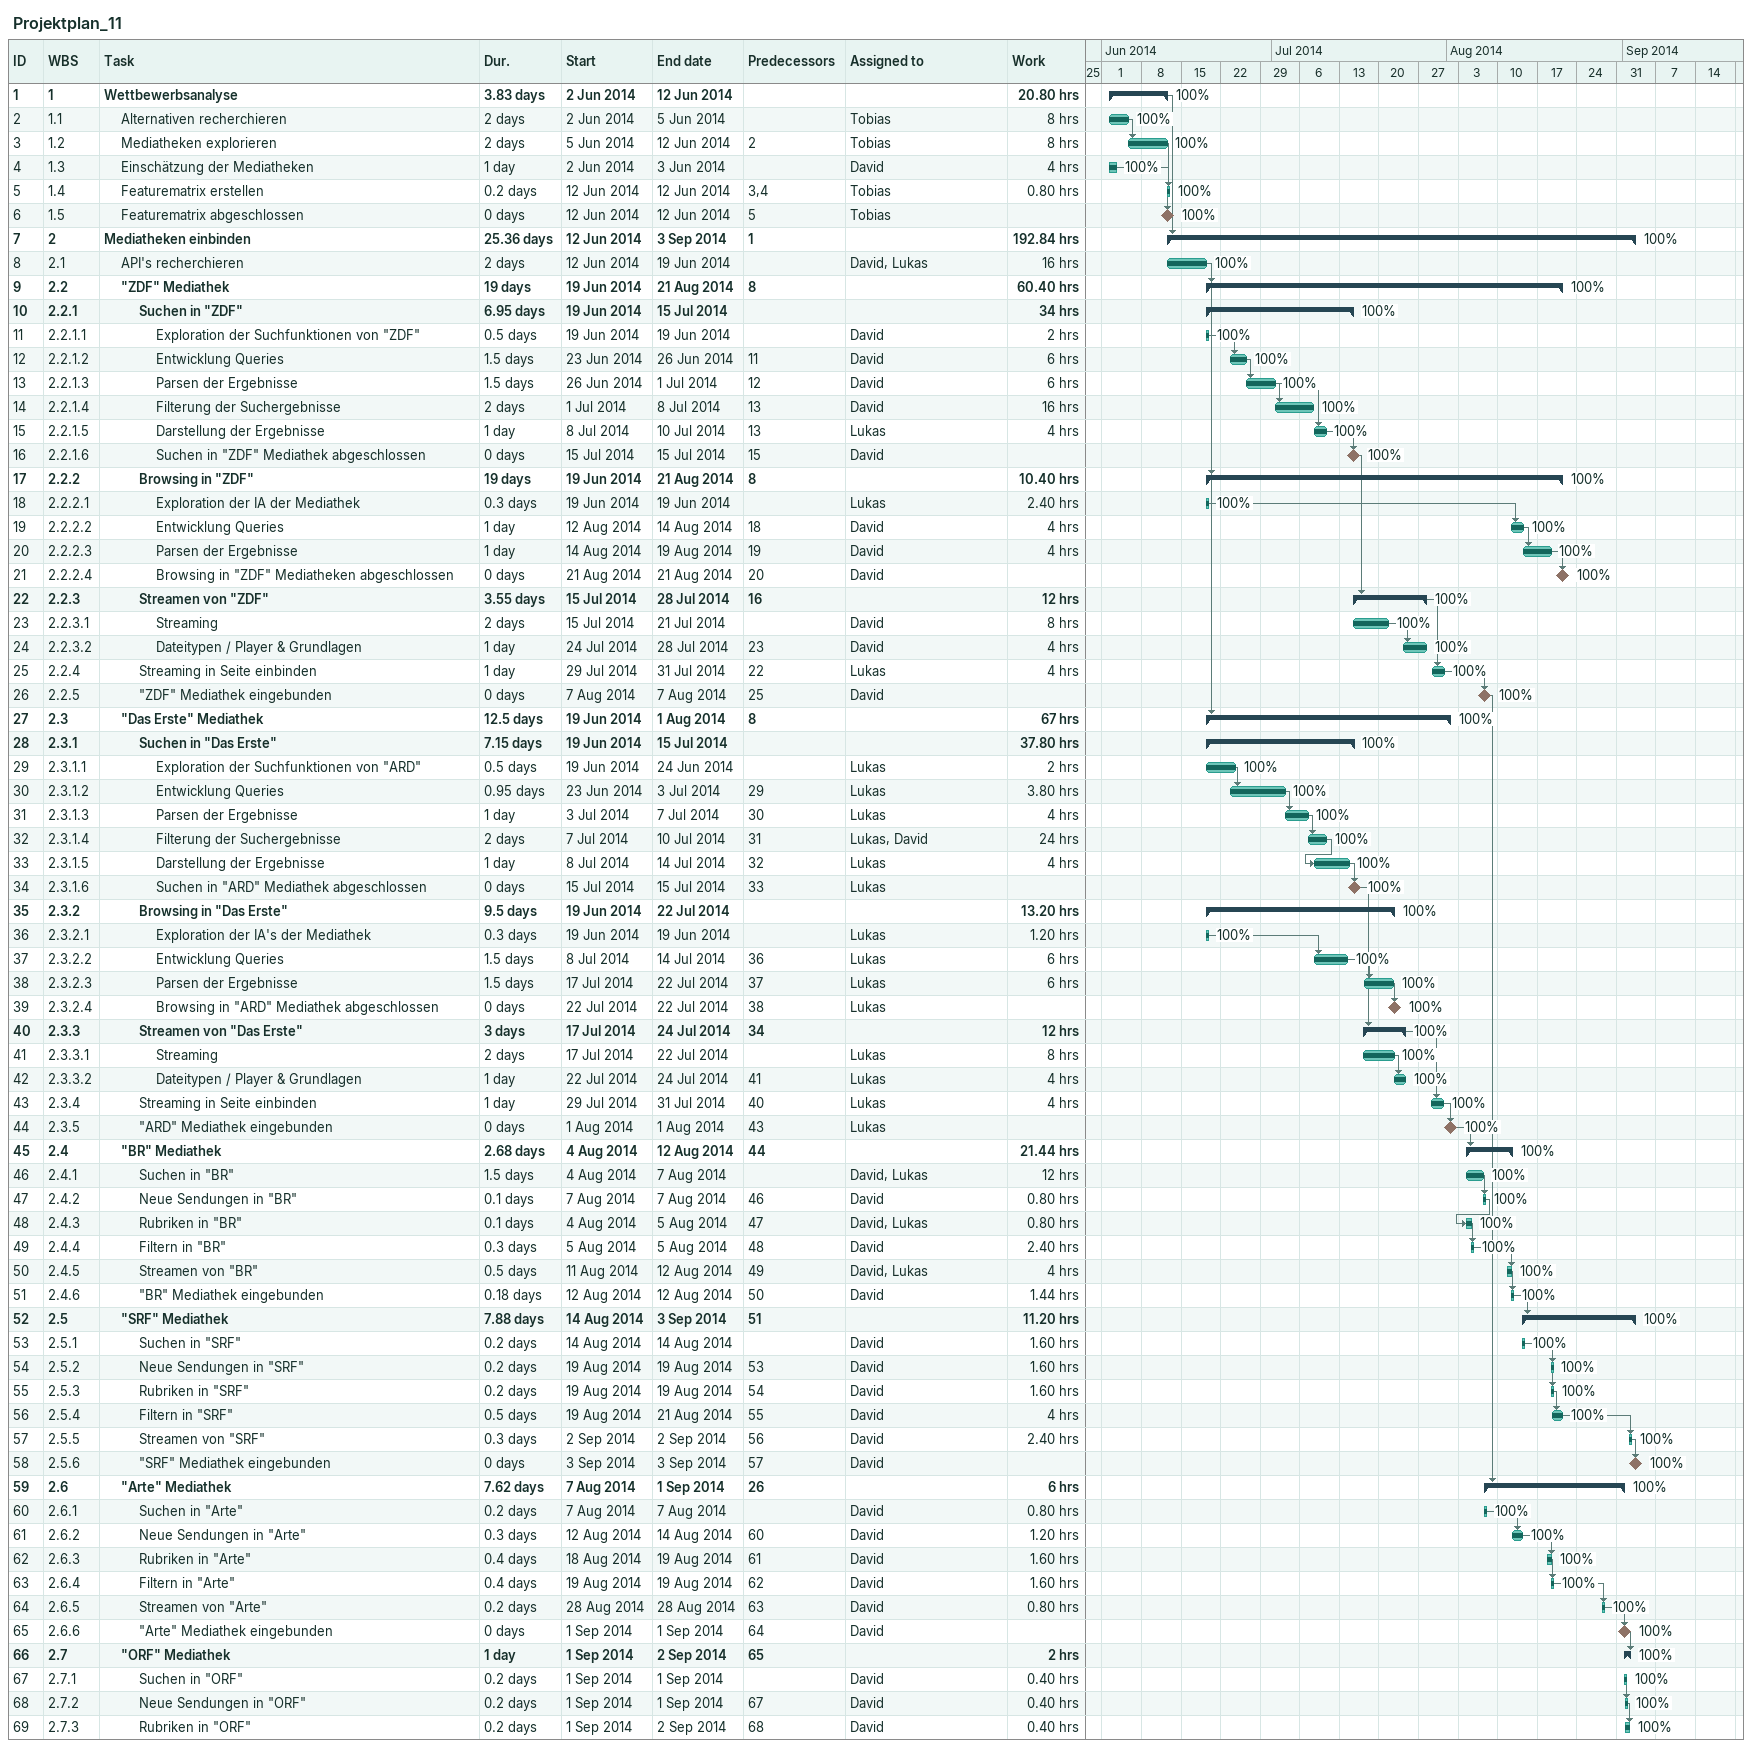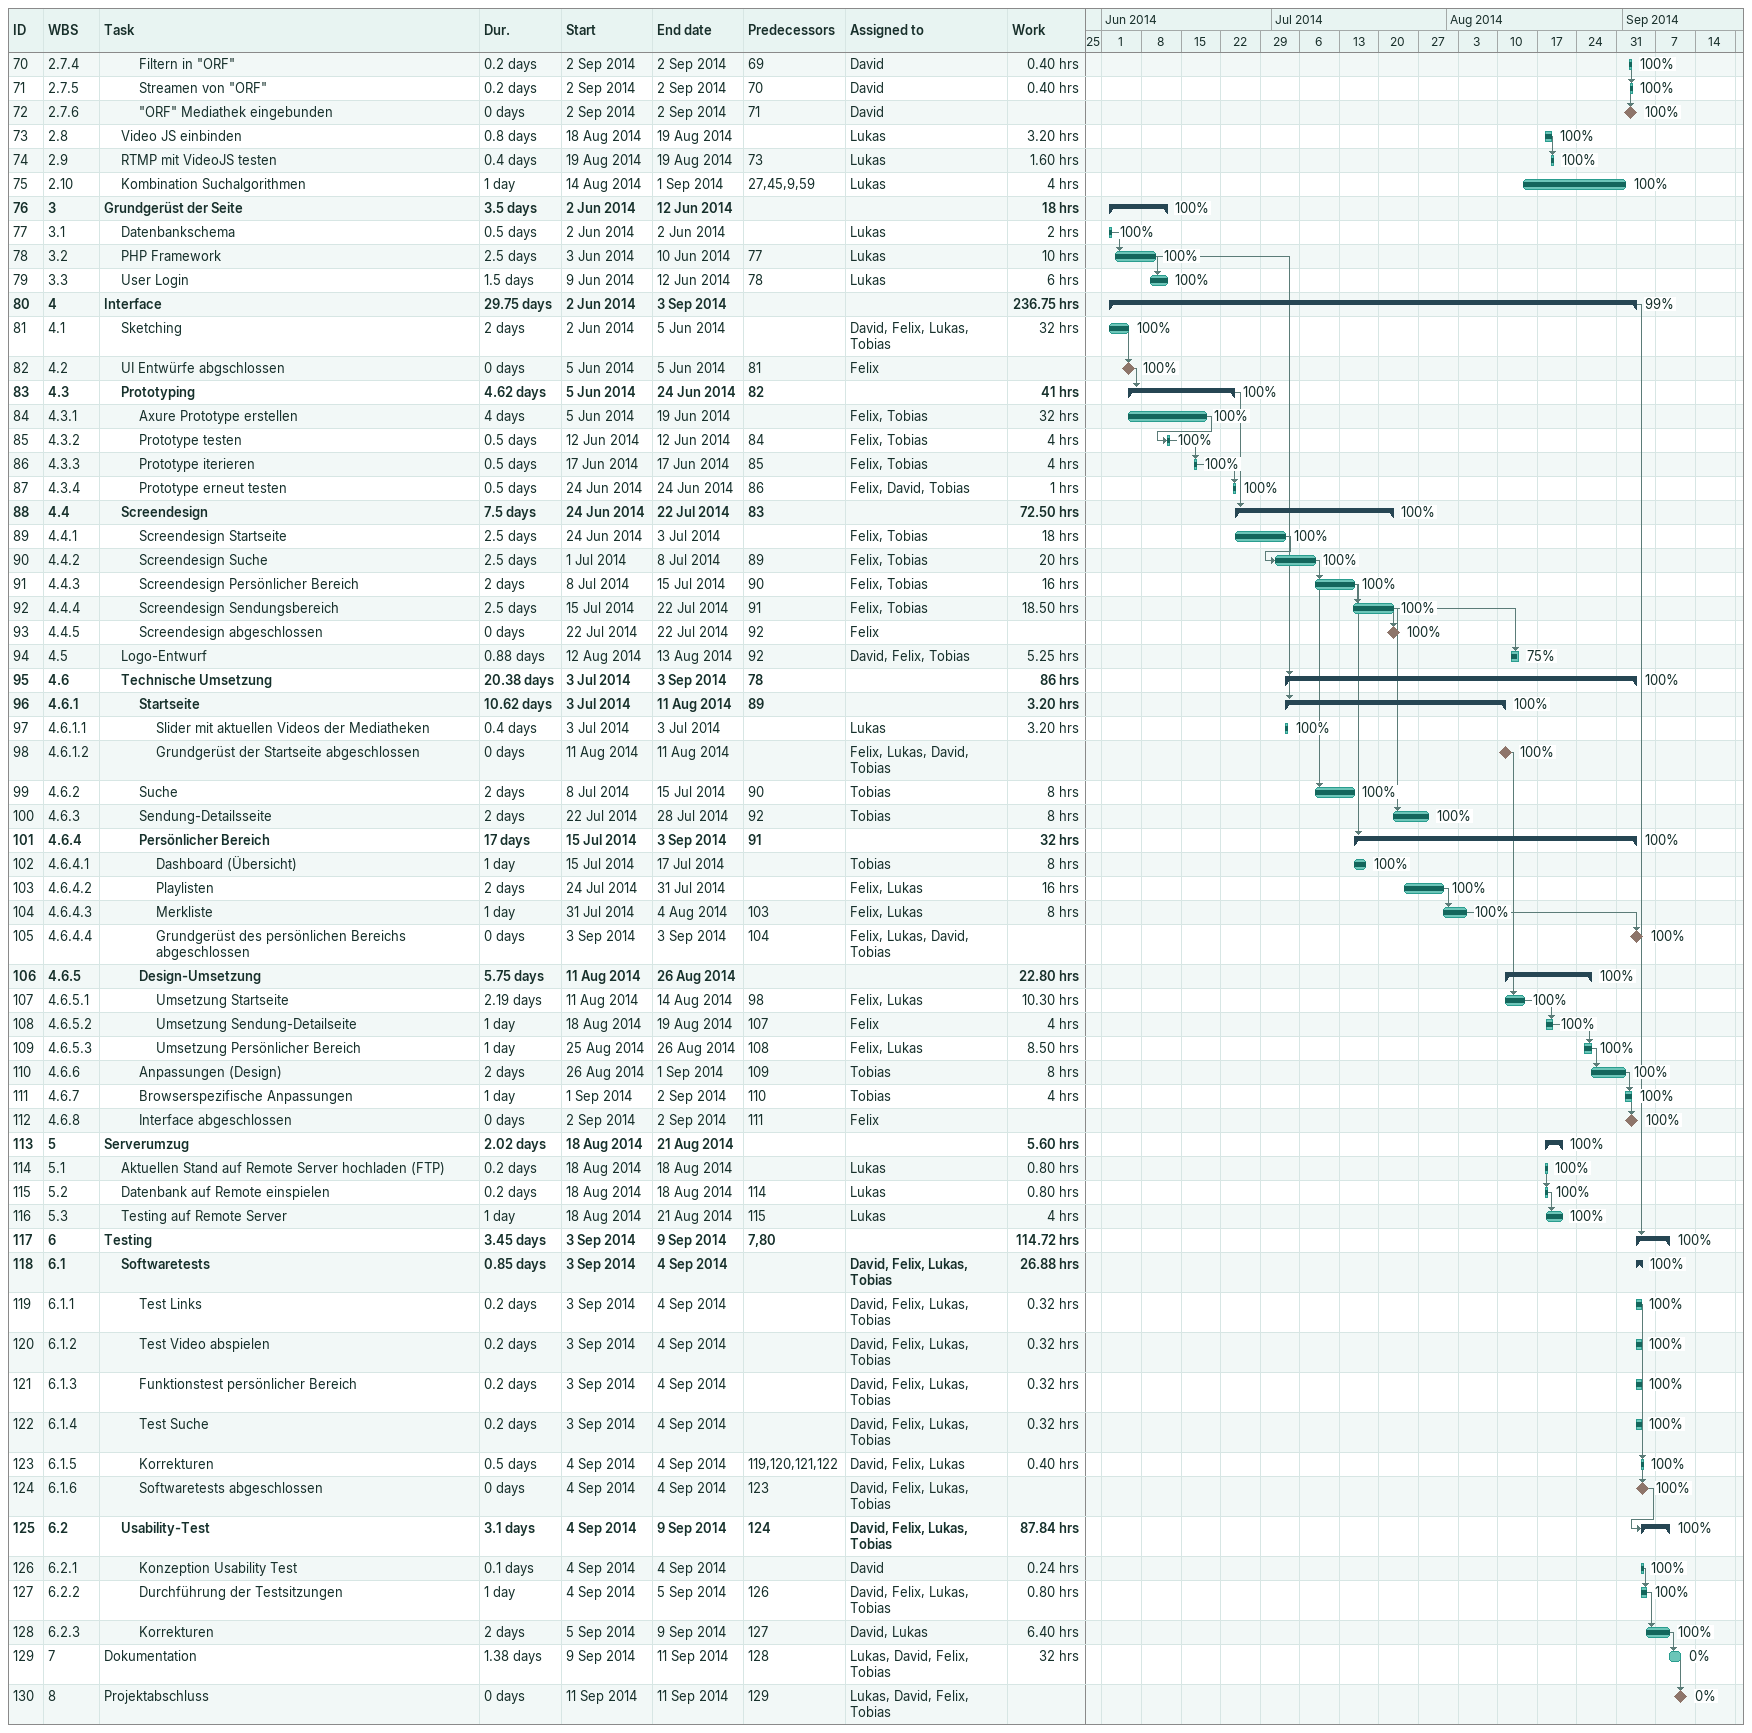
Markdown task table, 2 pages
Projektplan_11

| ID | WBS | Task | Duration | Start | Finish | Predecessors | Resources | % complete | Work (h) |
|---|---|---|---|---|---|---|---|---|---|
| 1 | 1 | **Wettbewerbsanalyse** | 3.83d | 2014-06-02 | 2014-06-12 |  |  | 100 | 20.80 |
| 2 | 1.1 | Alternativen recherchieren | 2d | 2014-06-02 | 2014-06-05 |  | Tobias | 100 | 8 |
| 3 | 1.2 | Mediatheken explorieren | 2d | 2014-06-05 | 2014-06-12 | 2 | Tobias | 100 | 8 |
| 4 | 1.3 | Einschätzung der Mediatheken | 1d | 2014-06-02 | 2014-06-03 |  | David | 100 | 4 |
| 5 | 1.4 | Featurematrix erstellen | 0.2d | 2014-06-12 | 2014-06-12 | 3, 4 | Tobias | 100 | 0.80 |
| 6 | 1.5 | Featurematrix abgeschlossen | 0d | 2014-06-12 | 2014-06-12 | 5 | Tobias | 100 |  |
| 7 | 2 | **Mediatheken einbinden** | 25.36d | 2014-06-12 | 2014-09-03 | 1 |  | 100 | 192.84 |
| 8 | 2.1 | API's recherchieren | 2d | 2014-06-12 | 2014-06-19 |  | David, Lukas | 100 | 16 |
| 9 | 2.2 | **"ZDF" Mediathek** | 19d | 2014-06-19 | 2014-08-21 | 8 |  | 100 | 60.40 |
| 10 | 2.2.1 | **Suchen in "ZDF"** | 6.95d | 2014-06-19 | 2014-07-15 |  |  | 100 | 34 |
| 11 | 2.2.1.1 | Exploration der Suchfunktionen von "ZDF" | 0.5d | 2014-06-19 | 2014-06-19 |  | David | 100 | 2 |
| 12 | 2.2.1.2 | Entwicklung Queries | 1.5d | 2014-06-23 | 2014-06-26 | 11 | David | 100 | 6 |
| 13 | 2.2.1.3 | Parsen der Ergebnisse | 1.5d | 2014-06-26 | 2014-07-01 | 12 | David | 100 | 6 |
| 14 | 2.2.1.4 | Filterung der Suchergebnisse | 2d | 2014-07-01 | 2014-07-08 | 13 | David | 100 | 16 |
| 15 | 2.2.1.5 | Darstellung der Ergebnisse | 1d | 2014-07-08 | 2014-07-10 | 13 | Lukas | 100 | 4 |
| 16 | 2.2.1.6 | Suchen in "ZDF" Mediathek abgeschlossen | 0d | 2014-07-15 | 2014-07-15 | 15 | David | 100 |  |
| 17 | 2.2.2 | **Browsing in "ZDF"** | 19d | 2014-06-19 | 2014-08-21 | 8 |  | 100 | 10.40 |
| 18 | 2.2.2.1 | Exploration der IA der Mediathek | 0.3d | 2014-06-19 | 2014-06-19 |  | Lukas | 100 | 2.40 |
| 19 | 2.2.2.2 | Entwicklung Queries | 1d | 2014-08-12 | 2014-08-14 | 18 | David | 100 | 4 |
| 20 | 2.2.2.3 | Parsen der Ergebnisse | 1d | 2014-08-14 | 2014-08-19 | 19 | David | 100 | 4 |
| 21 | 2.2.2.4 | Browsing in "ZDF" Mediatheken abgeschlossen | 0d | 2014-08-21 | 2014-08-21 | 20 | David | 100 |  |
| 22 | 2.2.3 | **Streamen von "ZDF"** | 3.55d | 2014-07-15 | 2014-07-28 | 16 |  | 100 | 12 |
| 23 | 2.2.3.1 | Streaming | 2d | 2014-07-15 | 2014-07-21 |  | David | 100 | 8 |
| 24 | 2.2.3.2 | Dateitypen / Player & Grundlagen | 1d | 2014-07-24 | 2014-07-28 | 23 | David | 100 | 4 |
| 25 | 2.2.4 | Streaming in Seite einbinden | 1d | 2014-07-29 | 2014-07-31 | 22 | Lukas | 100 | 4 |
| 26 | 2.2.5 | "ZDF" Mediathek eingebunden | 0d | 2014-08-07 | 2014-08-07 | 25 | David | 100 |  |
| 27 | 2.3 | **"Das Erste" Mediathek** | 12.5d | 2014-06-19 | 2014-08-01 | 8 |  | 100 | 67 |
| 28 | 2.3.1 | **Suchen in "Das Erste"** | 7.15d | 2014-06-19 | 2014-07-15 |  |  | 100 | 37.80 |
| 29 | 2.3.1.1 | Exploration der Suchfunktionen von "ARD" | 0.5d | 2014-06-19 | 2014-06-24 |  | Lukas | 100 | 2 |
| 30 | 2.3.1.2 | Entwicklung Queries | 0.95d | 2014-06-23 | 2014-07-03 | 29 | Lukas | 100 | 3.80 |
| 31 | 2.3.1.3 | Parsen der Ergebnisse | 1d | 2014-07-03 | 2014-07-07 | 30 | Lukas | 100 | 4 |
| 32 | 2.3.1.4 | Filterung der Suchergebnisse | 2d | 2014-07-07 | 2014-07-10 | 31 | Lukas, David | 100 | 24 |
| 33 | 2.3.1.5 | Darstellung der Ergebnisse | 1d | 2014-07-08 | 2014-07-14 | 32 | Lukas | 100 | 4 |
| 34 | 2.3.1.6 | Suchen in "ARD" Mediathek abgeschlossen | 0d | 2014-07-15 | 2014-07-15 | 33 | Lukas | 100 |  |
| 35 | 2.3.2 | **Browsing in "Das Erste"** | 9.5d | 2014-06-19 | 2014-07-22 |  |  | 100 | 13.20 |
| 36 | 2.3.2.1 | Exploration der IA's der Mediathek | 0.3d | 2014-06-19 | 2014-06-19 |  | Lukas | 100 | 1.20 |
| 37 | 2.3.2.2 | Entwicklung Queries | 1.5d | 2014-07-08 | 2014-07-14 | 36 | Lukas | 100 | 6 |
| 38 | 2.3.2.3 | Parsen der Ergebnisse | 1.5d | 2014-07-17 | 2014-07-22 | 37 | Lukas | 100 | 6 |
| 39 | 2.3.2.4 | Browsing in "ARD" Mediathek abgeschlossen | 0d | 2014-07-22 | 2014-07-22 | 38 | Lukas | 100 |  |
| 40 | 2.3.3 | **Streamen von "Das Erste"** | 3d | 2014-07-17 | 2014-07-24 | 34 |  | 100 | 12 |
| 41 | 2.3.3.1 | Streaming | 2d | 2014-07-17 | 2014-07-22 |  | Lukas | 100 | 8 |
| 42 | 2.3.3.2 | Dateitypen / Player & Grundlagen | 1d | 2014-07-22 | 2014-07-24 | 41 | Lukas | 100 | 4 |
| 43 | 2.3.4 | Streaming in Seite einbinden | 1d | 2014-07-29 | 2014-07-31 | 40 | Lukas | 100 | 4 |
| 44 | 2.3.5 | "ARD" Mediathek eingebunden | 0d | 2014-08-01 | 2014-08-01 | 43 | Lukas | 100 |  |
| 45 | 2.4 | **"BR" Mediathek** | 2.68d | 2014-08-04 | 2014-08-12 | 44 |  | 100 | 21.44 |
| 46 | 2.4.1 | Suchen in "BR" | 1.5d | 2014-08-04 | 2014-08-07 |  | David, Lukas | 100 | 12 |
| 47 | 2.4.2 | Neue Sendungen in "BR" | 0.1d | 2014-08-07 | 2014-08-07 | 46 | David | 100 | 0.80 |
| 48 | 2.4.3 | Rubriken in "BR" | 0.1d | 2014-08-04 | 2014-08-05 | 47 | David, Lukas | 100 | 0.80 |
| 49 | 2.4.4 | Filtern in "BR" | 0.3d | 2014-08-05 | 2014-08-05 | 48 | David | 100 | 2.40 |
| 50 | 2.4.5 | Streamen von "BR" | 0.5d | 2014-08-11 | 2014-08-12 | 49 | David, Lukas | 100 | 4 |
| 51 | 2.4.6 | "BR" Mediathek eingebunden | 0.18d | 2014-08-12 | 2014-08-12 | 50 | David | 100 | 1.44 |
| 52 | 2.5 | **"SRF" Mediathek** | 7.88d | 2014-08-14 | 2014-09-03 | 51 |  | 100 | 11.20 |
| 53 | 2.5.1 | Suchen in "SRF" | 0.2d | 2014-08-14 | 2014-08-14 |  | David | 100 | 1.60 |
| 54 | 2.5.2 | Neue Sendungen in "SRF" | 0.2d | 2014-08-19 | 2014-08-19 | 53 | David | 100 | 1.60 |
| 55 | 2.5.3 | Rubriken in "SRF" | 0.2d | 2014-08-19 | 2014-08-19 | 54 | David | 100 | 1.60 |
| 56 | 2.5.4 | Filtern in "SRF" | 0.5d | 2014-08-19 | 2014-08-21 | 55 | David | 100 | 4 |
| 57 | 2.5.5 | Streamen von "SRF" | 0.3d | 2014-09-02 | 2014-09-02 | 56 | David | 100 | 2.40 |
| 58 | 2.5.6 | "SRF" Mediathek eingebunden | 0d | 2014-09-03 | 2014-09-03 | 57 | David | 100 |  |
| 59 | 2.6 | **"Arte" Mediathek** | 7.62d | 2014-08-07 | 2014-09-01 | 26 |  | 100 | 6 |
| 60 | 2.6.1 | Suchen in "Arte" | 0.2d | 2014-08-07 | 2014-08-07 |  | David | 100 | 0.80 |
| 61 | 2.6.2 | Neue Sendungen in "Arte" | 0.3d | 2014-08-12 | 2014-08-14 | 60 | David | 100 | 1.20 |
| 62 | 2.6.3 | Rubriken in "Arte" | 0.4d | 2014-08-18 | 2014-08-19 | 61 | David | 100 | 1.60 |
| 63 | 2.6.4 | Filtern in "Arte" | 0.4d | 2014-08-19 | 2014-08-19 | 62 | David | 100 | 1.60 |
| 64 | 2.6.5 | Streamen von "Arte" | 0.2d | 2014-08-28 | 2014-08-28 | 63 | David | 100 | 0.80 |
| 65 | 2.6.6 | "Arte" Mediathek eingebunden | 0d | 2014-09-01 | 2014-09-01 | 64 | David | 100 |  |
| 66 | 2.7 | **"ORF" Mediathek** | 1d | 2014-09-01 | 2014-09-02 | 65 |  | 100 | 2 |
| 67 | 2.7.1 | Suchen in "ORF" | 0.2d | 2014-09-01 | 2014-09-01 |  | David | 100 | 0.40 |
| 68 | 2.7.2 | Neue Sendungen in "ORF" | 0.2d | 2014-09-01 | 2014-09-01 | 67 | David | 100 | 0.40 |
| 69 | 2.7.3 | Rubriken in "ORF" | 0.2d | 2014-09-01 | 2014-09-02 | 68 | David | 100 | 0.40 |
| 70 | 2.7.4 | Filtern in "ORF" | 0.2d | 2014-09-02 | 2014-09-02 | 69 | David | 100 | 0.40 |
| 71 | 2.7.5 | Streamen von "ORF" | 0.2d | 2014-09-02 | 2014-09-02 | 70 | David | 100 | 0.40 |
| 72 | 2.7.6 | "ORF" Mediathek eingebunden | 0d | 2014-09-02 | 2014-09-02 | 71 | David | 100 |  |
| 73 | 2.8 | Video JS einbinden | 0.8d | 2014-08-18 | 2014-08-19 |  | Lukas | 100 | 3.20 |
| 74 | 2.9 | RTMP mit VideoJS testen | 0.4d | 2014-08-19 | 2014-08-19 | 73 | Lukas | 100 | 1.60 |
| 75 | 2.10 | Kombination Suchalgorithmen | 1d | 2014-08-14 | 2014-09-01 | 27, 45, 9, 59 | Lukas | 100 | 4 |
| 76 | 3 | **Grundgerüst der Seite** | 3.5d | 2014-06-02 | 2014-06-12 |  |  | 100 | 18 |
| 77 | 3.1 | Datenbankschema | 0.5d | 2014-06-02 | 2014-06-02 |  | Lukas | 100 | 2 |
| 78 | 3.2 | PHP Framework | 2.5d | 2014-06-03 | 2014-06-10 | 77 | Lukas | 100 | 10 |
| 79 | 3.3 | User Login | 1.5d | 2014-06-09 | 2014-06-12 | 78 | Lukas | 100 | 6 |
| 80 | 4 | **Interface** | 29.75d | 2014-06-02 | 2014-09-03 |  |  | 99 | 236.75 |
| 81 | 4.1 | Sketching | 2d | 2014-06-02 | 2014-06-05 |  | David, Felix, Lukas, Tobias | 100 | 32 |
| 82 | 4.2 | UI Entwürfe abgschlossen | 0d | 2014-06-05 | 2014-06-05 | 81 | Felix | 100 |  |
| 83 | 4.3 | **Prototyping** | 4.62d | 2014-06-05 | 2014-06-24 | 82 |  | 100 | 41 |
| 84 | 4.3.1 | Axure Prototype erstellen | 4d | 2014-06-05 | 2014-06-19 |  | Felix, Tobias | 100 | 32 |
| 85 | 4.3.2 | Prototype testen | 0.5d | 2014-06-12 | 2014-06-12 | 84 | Felix, Tobias | 100 | 4 |
| 86 | 4.3.3 | Prototype iterieren | 0.5d | 2014-06-17 | 2014-06-17 | 85 | Felix, Tobias | 100 | 4 |
| 87 | 4.3.4 | Prototype erneut testen | 0.5d | 2014-06-24 | 2014-06-24 | 86 | Felix, David, Tobias | 100 | 1 |
| 88 | 4.4 | **Screendesign** | 7.5d | 2014-06-24 | 2014-07-22 | 83 |  | 100 | 72.50 |
| 89 | 4.4.1 | Screendesign Startseite | 2.5d | 2014-06-24 | 2014-07-03 |  | Felix, Tobias | 100 | 18 |
| 90 | 4.4.2 | Screendesign Suche | 2.5d | 2014-07-01 | 2014-07-08 | 89 | Felix, Tobias | 100 | 20 |
| 91 | 4.4.3 | Screendesign Persönlicher Bereich | 2d | 2014-07-08 | 2014-07-15 | 90 | Felix, Tobias | 100 | 16 |
| 92 | 4.4.4 | Screendesign Sendungsbereich | 2.5d | 2014-07-15 | 2014-07-22 | 91 | Felix, Tobias | 100 | 18.50 |
| 93 | 4.4.5 | Screendesign abgeschlossen | 0d | 2014-07-22 | 2014-07-22 | 92 | Felix | 100 |  |
| 94 | 4.5 | Logo-Entwurf | 0.88d | 2014-08-12 | 2014-08-13 | 92 | David, Felix, Tobias | 75 | 5.25 |
| 95 | 4.6 | **Technische Umsetzung** | 20.38d | 2014-07-03 | 2014-09-03 | 78 |  | 100 | 86 |
| 96 | 4.6.1 | **Startseite** | 10.62d | 2014-07-03 | 2014-08-11 | 89 |  | 100 | 3.20 |
| 97 | 4.6.1.1 | Slider mit aktuellen Videos der Mediatheken | 0.4d | 2014-07-03 | 2014-07-03 |  | Lukas | 100 | 3.20 |
| 98 | 4.6.1.2 | Grundgerüst der Startseite abgeschlossen | 0d | 2014-08-11 | 2014-08-11 |  | Felix, Lukas, David, Tobias | 100 |  |
| 99 | 4.6.2 | Suche | 2d | 2014-07-08 | 2014-07-15 | 90 | Tobias | 100 | 8 |
| 100 | 4.6.3 | Sendung-Detailsseite | 2d | 2014-07-22 | 2014-07-28 | 92 | Tobias | 100 | 8 |
| 101 | 4.6.4 | **Persönlicher Bereich** | 17d | 2014-07-15 | 2014-09-03 | 91 |  | 100 | 32 |
| 102 | 4.6.4.1 | Dashboard (Übersicht) | 1d | 2014-07-15 | 2014-07-17 |  | Tobias | 100 | 8 |
| 103 | 4.6.4.2 | Playlisten | 2d | 2014-07-24 | 2014-07-31 |  | Felix, Lukas | 100 | 16 |
| 104 | 4.6.4.3 | Merkliste | 1d | 2014-07-31 | 2014-08-04 | 103 | Felix, Lukas | 100 | 8 |
| 105 | 4.6.4.4 | Grundgerüst des persönlichen Bereichs abgeschlossen | 0d | 2014-09-03 | 2014-09-03 | 104 | Felix, Lukas, David, Tobias | 100 |  |
| 106 | 4.6.5 | **Design-Umsetzung** | 5.75d | 2014-08-11 | 2014-08-26 |  |  | 100 | 22.80 |
| 107 | 4.6.5.1 | Umsetzung Startseite | 2.19d | 2014-08-11 | 2014-08-14 | 98 | Felix, Lukas | 100 | 10.30 |
| 108 | 4.6.5.2 | Umsetzung Sendung-Detailseite | 1d | 2014-08-18 | 2014-08-19 | 107 | Felix | 100 | 4 |
| 109 | 4.6.5.3 | Umsetzung Persönlicher Bereich | 1d | 2014-08-25 | 2014-08-26 | 108 | Felix, Lukas | 100 | 8.50 |
| 110 | 4.6.6 | Anpassungen (Design) | 2d | 2014-08-26 | 2014-09-01 | 109 | Tobias | 100 | 8 |
| 111 | 4.6.7 | Browserspezifische Anpassungen | 1d | 2014-09-01 | 2014-09-02 | 110 | Tobias | 100 | 4 |
| 112 | 4.6.8 | Interface abgeschlossen | 0d | 2014-09-02 | 2014-09-02 | 111 | Felix | 100 |  |
| 113 | 5 | **Serverumzug** | 2.02d | 2014-08-18 | 2014-08-21 |  |  | 100 | 5.60 |
| 114 | 5.1 | Aktuellen Stand auf Remote Server hochladen (FTP) | 0.2d | 2014-08-18 | 2014-08-18 |  | Lukas | 100 | 0.80 |
| 115 | 5.2 | Datenbank auf Remote einspielen | 0.2d | 2014-08-18 | 2014-08-18 | 114 | Lukas | 100 | 0.80 |
| 116 | 5.3 | Testing auf Remote Server | 1d | 2014-08-18 | 2014-08-21 | 115 | Lukas | 100 | 4 |
| 117 | 6 | **Testing** | 3.45d | 2014-09-03 | 2014-09-09 | 7, 80 |  | 100 | 114.72 |
| 118 | 6.1 | **Softwaretests** | 0.85d | 2014-09-03 | 2014-09-04 |  | David, Felix, Lukas, Tobias | 100 | 26.88 |
| 119 | 6.1.1 | Test Links | 0.2d | 2014-09-03 | 2014-09-04 |  | David, Felix, Lukas, Tobias | 100 | 0.32 |
| 120 | 6.1.2 | Test Video abspielen | 0.2d | 2014-09-03 | 2014-09-04 |  | David, Felix, Lukas, Tobias | 100 | 0.32 |
| 121 | 6.1.3 | Funktionstest persönlicher Bereich | 0.2d | 2014-09-03 | 2014-09-04 |  | David, Felix, Lukas, Tobias | 100 | 0.32 |
| 122 | 6.1.4 | Test Suche | 0.2d | 2014-09-03 | 2014-09-04 |  | David, Felix, Lukas, Tobias | 100 | 0.32 |
| 123 | 6.1.5 | Korrekturen | 0.5d | 2014-09-04 | 2014-09-04 | 119, 120, 121, 122 | David, Felix, Lukas | 100 | 0.40 |
| 124 | 6.1.6 | Softwaretests abgeschlossen | 0d | 2014-09-04 | 2014-09-04 | 123 | David, Felix, Lukas, Tobias | 100 |  |
| 125 | 6.2 | **Usability-Test** | 3.1d | 2014-09-04 | 2014-09-09 | 124 | David, Felix, Lukas, Tobias | 100 | 87.84 |
| 126 | 6.2.1 | Konzeption Usability Test | 0.1d | 2014-09-04 | 2014-09-04 |  | David | 100 | 0.24 |
| 127 | 6.2.2 | Durchführung der Testsitzungen | 1d | 2014-09-04 | 2014-09-05 | 126 | David, Felix, Lukas, Tobias | 100 | 0.80 |
| 128 | 6.2.3 | Korrekturen | 2d | 2014-09-05 | 2014-09-09 | 127 | David, Lukas | 100 | 6.40 |
| 129 | 7 | Dokumentation | 1.38d | 2014-09-09 | 2014-09-11 | 128 | Lukas, David, Felix, Tobias | 0 | 32 |
| 130 | 8 | Projektabschluss | 0d | 2014-09-11 | 2014-09-11 | 129 | Lukas, David, Felix, Tobias | 0 |  |
